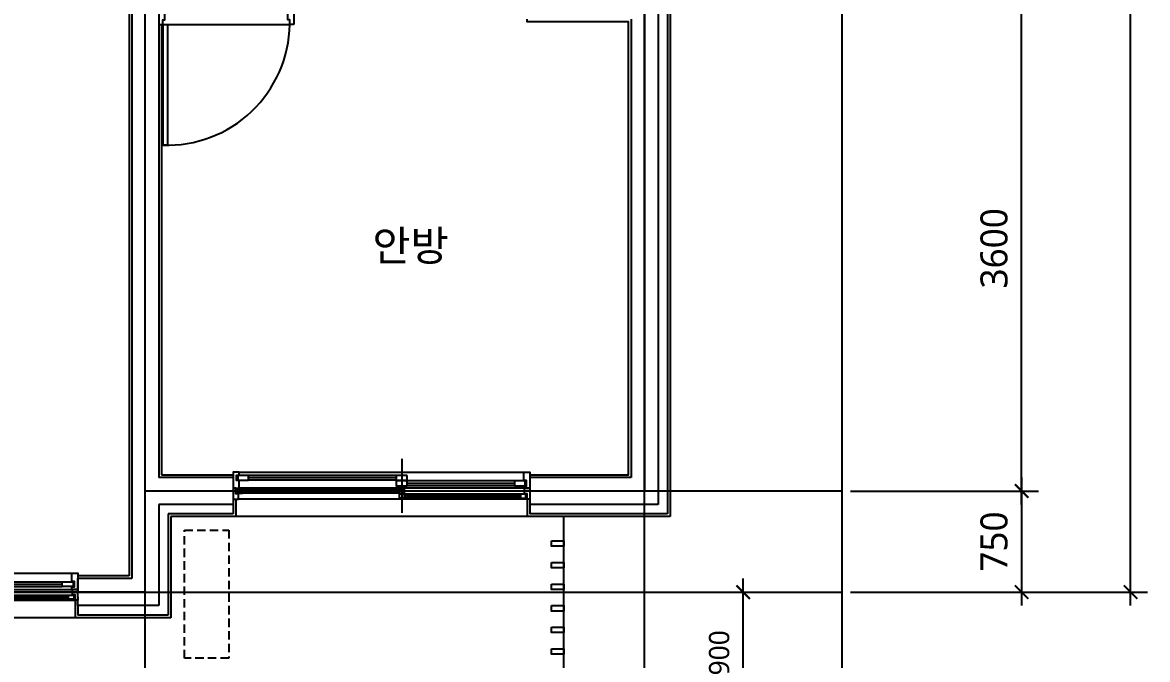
# Model space of a CAD drawing. Extents: x 11416736 to 11582377, y -14295679 to -14163266.
# Drawn here: x 11461539 to 11469875, y -14223733 to -14219008 of the extents above; entities that cross this region are included whole.
import ezdxf

# ---------------------------------------------------------------- set-up
doc = ezdxf.new("R2010")
doc.units = 0
doc.header["$LTSCALE"] = 50
doc.header["$MEASUREMENT"] = 0
doc.linetypes.add('HIDDEN', pattern=[0.375, 0.25, -0.125])
doc.layers.get('0').update_dxf_attribs({"linetype": 'CONTINUOUS'})
doc.layers.get('DEFPOINTS').update_dxf_attribs({"linetype": 'CONTINUOUS'})
for name, color, linetype in [('! 05 가는선_02', 252, 'CONTINUOUS'), ('! 06 중심선', 11, 'CONTINUOUS'), ('! 08 창호', 4, 'CONTINUOUS'), ('! 10 계단', 9, 'CONTINUOUS'), ('! 18 가구 주차 설치물', 252, 'CONTINUOUS'), ('! 22 text 진한선', 7, 'CONTINUOUS'), ('! 24 치수선', 1, 'CONTINUOUS'), ('! 32 스크린 75', 155, 'CONTINUOUS'), ('- 02 내력벽', 2, 'CONTINUOUS'), ('- 04 마감선 01', 125, 'CONTINUOUS'), ('- 08 목재', 44, 'CONTINUOUS')]:
    doc.layers.add(name, color=color, linetype=linetype)
doc.styles.add('굴림', font='Gulim.ttf')
doc.styles.add('맑은 고딕', font='malgun.ttf')
doc.dimstyles.new('100-main', dxfattribs={"dimscale": 100, "dimtxt": 2, "dimasz": 1, "dimexe": 1.25, "dimexo": 0.625, "dimgap": 1, "dimtad": 1, "dimdec": 0, "dimtxsty": '맑은 고딕', "dimblk": 'ARCHTICK', "dimcen": 2.5, "dimdle": 1, "dimclrt": 7, "dimadec": 0, "dimazin": 0, "dimtfac": 1, "dimtdec": 0, "dimtix": 1, "dimtmove": 0, "dimatfit": 3, "dimldrblk": 'DOT', "dimfxl": 0, "dimarcsym": 0})
doc.dimstyles.new('100-sub', dxfattribs={"dimscale": 100, "dimtxt": 1.5, "dimasz": 1, "dimexe": 1, "dimexo": 0.625, "dimgap": 1, "dimtad": 1, "dimdec": 0, "dimtxsty": '맑은 고딕', "dimblk": 'ARCHTICK', "dimcen": 2.5, "dimdle": 1, "dimclrt": 7, "dimadec": 0, "dimazin": 0, "dimtfac": 1, "dimtdec": 0, "dimtix": 1, "dimtmove": 0, "dimatfit": 3, "dimldrblk": 'DOT', "dimfxl": 0, "dimarcsym": 0})

# ---------------------------------------------------------------- blocks, each defined once
blk = doc.blocks.new('_ARCHTICK')
at = {"color": 0, "linetype": 'ByBlock', "const_width": 0.15}
blk.add_lwpolyline([(-0.5, -0.5), (0.5, 0.5)], dxfattribs=at)
blk = doc.blocks.new('*D16')
at = {"layer": '! 24 치수선', "color": 0, "lineweight": -2}
for p, q in [((11469750.1, -14223333.5), (11469750.1, -14214083.5)), ((11467674.4, -14214183.5), (11469875.1, -14214183.5)), ((11467674.4, -14223233.5), (11469875.1, -14223233.5))]:
    blk.add_line(p, q, dxfattribs=at)
at = {"layer": 'DEFPOINTS', "color": 0}
for p in [(11467611.9, -14214183.5), (11469750.1, -14214183.5), (11467611.9, -14223233.5)]:
    blk.add_point(p, dxfattribs=at)
at = {"layer": '! 24 치수선', "color": 0, "linetype": 'ByBlock', "lineweight": -2, "xscale": 100, "yscale": 100, "zscale": 100}
for p, rotation in [((11469750.1, -14214183.5), 90), ((11469750.1, -14223233.5), 270)]:
    blk.add_blockref('_ARCHTICK', p, dxfattribs=dict(at, rotation=rotation))
at = {"layer": '! 24 치수선', "color": 7, "ltscale": 30, "insert": (11469546.8, -14218508.5), "char_height": 200, "attachment_point": 5, "rotation": 90, "style": '맑은 고딕'}
blk.add_mtext('9050', dxfattribs=at)
blk = doc.blocks.new('_Dot')
at = {"color": 0, "linetype": 'ByBlock', "lineweight": -2}
blk.add_line((-0.5, 0), (-1, 0), dxfattribs=at)
at = {"color": 0, "linetype": 'ByBlock', "const_width": 0.5}
blk.add_lwpolyline([(-0.25, 0, 1), (0.25, 0, 1)], format="xyb", close=True, dxfattribs=at)
blk = doc.blocks.new('*D17')
at = {"layer": '! 24 치수선', "color": 0, "lineweight": -2}
for p, q in [((11468942.1, -14222583.5), (11468942.1, -14218783.5)), ((11467674.4, -14218883.5), (11469067.1, -14218883.5)), ((11467674.4, -14222483.5), (11469067.1, -14222483.5))]:
    blk.add_line(p, q, dxfattribs=at)
at = {"layer": 'DEFPOINTS', "color": 0}
for p in [(11467611.9, -14218883.5), (11468942.1, -14218883.5), (11467611.9, -14222483.5)]:
    blk.add_point(p, dxfattribs=at)
at = {"layer": '! 24 치수선', "color": 0, "linetype": 'ByBlock', "lineweight": -2, "xscale": 100, "yscale": 100, "zscale": 100}
for p, rotation in [((11468942.1, -14218883.5), 90), ((11468942.1, -14222483.5), 270)]:
    blk.add_blockref('_ARCHTICK', p, dxfattribs=dict(at, rotation=rotation))
at = {"layer": '! 24 치수선', "color": 7, "ltscale": 30, "insert": (11468738.7, -14220683.5), "char_height": 200, "attachment_point": 5, "rotation": 90, "style": '맑은 고딕'}
blk.add_mtext('3600', dxfattribs=at)
blk = doc.blocks.new('*D20')
at = {"layer": '! 24 치수선', "color": 0, "lineweight": -2}
for p, q in [((11468942.1, -14222383.5), (11468942.1, -14223333.5)), ((11467674.4, -14222483.5), (11469067.1, -14222483.5)), ((11467674.4, -14223233.5), (11469067.1, -14223233.5))]:
    blk.add_line(p, q, dxfattribs=at)
at = {"layer": 'DEFPOINTS', "color": 0}
for p in [(11467611.9, -14222483.5), (11467611.9, -14223233.5), (11468942.1, -14223233.5)]:
    blk.add_point(p, dxfattribs=at)
at = {"layer": '! 24 치수선', "color": 0, "linetype": 'ByBlock', "lineweight": -2, "xscale": 100, "yscale": 100, "zscale": 100}
for p, rotation in [((11468942.1, -14222483.5), 90), ((11468942.1, -14223233.5), 270)]:
    blk.add_blockref('_ARCHTICK', p, dxfattribs=dict(at, rotation=rotation))
at = {"layer": '! 24 치수선', "color": 7, "ltscale": 30, "insert": (11468738.7, -14222858.5), "char_height": 200, "attachment_point": 5, "rotation": 90, "style": '맑은 고딕'}
blk.add_mtext('750', dxfattribs=at)
blk = doc.blocks.new('*D22')
at = {"layer": '! 24 치수선', "color": 0, "lineweight": -2}
for p, q in [((11466879.1, -14224233.5), (11466879.1, -14223133.5)), ((11465611.4, -14223233.5), (11466979.1, -14223233.5)), ((11465611.4, -14224133.5), (11466979.1, -14224133.5))]:
    blk.add_line(p, q, dxfattribs=at)
at = {"layer": 'DEFPOINTS', "color": 0}
for p in [(11465548.9, -14223233.5), (11466879.1, -14223233.5), (11465548.9, -14224133.5)]:
    blk.add_point(p, dxfattribs=at)
at = {"layer": '! 24 치수선', "color": 0, "linetype": 'ByBlock', "lineweight": -2, "xscale": 100, "yscale": 100, "zscale": 100}
for p, rotation in [((11466879.1, -14223233.5), 90), ((11466879.1, -14224133.5), 270)]:
    blk.add_blockref('_ARCHTICK', p, dxfattribs=dict(at, rotation=rotation))
at = {"layer": '! 24 치수선', "color": 7, "ltscale": 30, "insert": (11466701.6, -14223683.5), "char_height": 150, "attachment_point": 5, "rotation": 90, "style": '맑은 고딕'}
blk.add_mtext('900', dxfattribs=at)

msp = doc.modelspace()

# ---------------------------------------------------------------- linework, layer by layer
at = {"layer": '! 05 가는선_02', "ltscale": 30}
for p, q in [((11465278.9, -14222673.5), (11463118.9, -14222673.5)), ((11461928.9, -14223423.5), (11458468.9, -14223423.5))]:
    msp.add_line(p, q, dxfattribs=at)
at = {"layer": '! 06 중심선'}
for p, q in [((11466148.9, -14224572.5), (11466148.9, -14212139.5)), ((11462448.9, -14223233.5), (11462448.9, -14218883.5)), ((11462448.9, -14224572.5), (11462448.9, -14221883.5)), ((11467611.9, -14222483.5), (11462448.9, -14222483.5)), ((11457948.9, -14223233.5), (11467611.9, -14223233.5))]:
    msp.add_line(p, q, dxfattribs=at)
at = {"layer": '! 06 중심선', "ltscale": 30}
for p, q in [((11466148.9, -14214783.5), (11466148.9, -14222483.5)), ((11466148.9, -14222483.5), (11462448.9, -14222483.5)), ((11462448.9, -14223233.5), (11457948.9, -14223233.5))]:
    msp.add_line(p, q, dxfattribs=at)
at = {"layer": '! 08 창호'}
for q in [(11463518.9, -14219023.5), (11462578.9, -14219918.5)]:
    msp.add_line((11462578.9, -14219023.5), q, dxfattribs=at)
for points in [[(11462548.9, -14219023.5), (11462578.9, -14219023.5), (11462578.9, -14218988.5), (11462593.9, -14218988.5), (11462593.9, -14218868.5), (11462578.9, -14218868.5), (11462578.9, -14218833.5), (11462548.9, -14218833.5)], [(11463548.9, -14219023.5), (11463518.9, -14219023.5), (11463518.9, -14218988.5), (11463503.9, -14218988.5), (11463503.9, -14218868.5), (11463518.9, -14218868.5), (11463518.9, -14218833.5), (11463548.9, -14218833.5)]]:
    msp.add_lwpolyline(points, close=True, dxfattribs=at)
msp.add_lwpolyline([(11462578.9, -14219023.5), (11462613.9, -14219023.5), (11462613.9, -14219918.5), (11462578.9, -14219918.5)], dxfattribs=at)
msp.add_arc((11462608.9, -14219008.9), 910, 268.10626, 359.08416, dxfattribs=at)
at = {"layer": '! 10 계단', "ltscale": 30}
msp.add_line((11465548.9, -14224133.5), (11465548.9, -14222673.5), dxfattribs=at)
at = {"layer": '! 18 가구 주차 설치물', "linetype": 'HIDDEN', "ltscale": 5}
for p, q in [((11462328.9, -14219013.5), (11462328.9, -14223113.5)), ((11462328.9, -14223113.5), (11461984.8, -14223113.5))]:
    msp.add_line(p, q, dxfattribs=at)
msp.add_lwpolyline([(11463068.9, -14222773.5), (11463068.9, -14223723.5), (11462738.9, -14223723.5), (11462738.9, -14222773.5)], close=True, dxfattribs=at)
at = {"layer": '! 32 스크린 75'}
for p, q in [((11464348.9, -14222246), (11464348.9, -14222646)), ((11463143.9, -14222343.5), (11465253.9, -14222343.5)), ((11464308.9, -14222368), (11463213.9, -14222368)), ((11464308.9, -14222386), (11463213.9, -14222386)), ((11464308.9, -14222403), (11463213.9, -14222403)), ((11465183.9, -14222409), (11464388.9, -14222409)), ((11465183.9, -14222427), (11464388.9, -14222427)), ((11464328.9, -14222500.5), (11463128.9, -14222500.5)), ((11465253.9, -14222463.5), (11463143.9, -14222463.5)), ((11464328.9, -14222470.5), (11463168.9, -14222470.5)), ((11464328.9, -14222481.5), (11463168.9, -14222481.5)), ((11464328.9, -14222489.5), (11463168.9, -14222489.5)), ((11465228.9, -14222506.5), (11464368.9, -14222506.5)), ((11465183.9, -14222444), (11464388.9, -14222444)), ((11465278.9, -14222543.5), (11463138.9, -14222543.5)), ((11465228.9, -14222536.5), (11464328.9, -14222536.5)), ((11465228.9, -14222517.5), (11464368.9, -14222517.5)), ((11465228.9, -14222525.5), (11464368.9, -14222525.5)), ((11458493.9, -14223093.5), (11461903.9, -14223093.5)), ((11461111.4, -14223156.5), (11461833.9, -14223156.5)), ((11461111.4, -14223174.5), (11461833.9, -14223174.5)), ((11458488.9, -14223213.5), (11461928.9, -14223213.5)), ((11461093.9, -14223256.5), (11461878.9, -14223256.5)), ((11461111.4, -14223191.5), (11461833.9, -14223191.5)), ((11458468.9, -14223293.5), (11461928.9, -14223293.5)), ((11461093.9, -14223267.5), (11461878.9, -14223267.5)), ((11461093.9, -14223275.5), (11461878.9, -14223275.5)), ((11461093.9, -14223286.5), (11461918.9, -14223286.5))]:
    msp.add_line(p, q, dxfattribs=at)
for points in [[(11463098.9, -14222463.5), (11463143.9, -14222463.5), (11463143.9, -14222406), (11463123.9, -14222406), (11463123.9, -14222365), (11463143.9, -14222365), (11463143.9, -14222343.5), (11463098.9, -14222343.5)], [(11465298.9, -14222463.5), (11465253.9, -14222463.5), (11465253.9, -14222447), (11465273.9, -14222447), (11465273.9, -14222406), (11465253.9, -14222406), (11465253.9, -14222343.5), (11465298.9, -14222343.5)], [(11463213.9, -14222368), (11463133.9, -14222368), (11463133.9, -14222403), (11463213.9, -14222403)], [(11464388.9, -14222368), (11464308.9, -14222368), (11464308.9, -14222403), (11464388.9, -14222403)], [(11464388.9, -14222409), (11464308.9, -14222409), (11464308.9, -14222444), (11464388.9, -14222444)], [(11465263.9, -14222409), (11465183.9, -14222409), (11465183.9, -14222444), (11465263.9, -14222444)], [(11463168.9, -14222470.5), (11463128.9, -14222470.5), (11463128.9, -14222500.5), (11463168.9, -14222500.5)], [(11464368.9, -14222470.5), (11464328.9, -14222470.5), (11464328.9, -14222500.5), (11464368.9, -14222500.5)], [(11464368.9, -14222506.5), (11464328.9, -14222506.5), (11464328.9, -14222536.5), (11464368.9, -14222536.5)], [(11465268.9, -14222506.5), (11465228.9, -14222506.5), (11465228.9, -14222536.5), (11465268.9, -14222536.5)], [(11461948.9, -14223213.5), (11461903.9, -14223213.5), (11461903.9, -14223194.5), (11461923.9, -14223194.5), (11461923.9, -14223153.5), (11461903.9, -14223153.5), (11461903.9, -14223093.5), (11461948.9, -14223093.5)], [(11461833.9, -14223156.5), (11461913.9, -14223156.5), (11461913.9, -14223191.5), (11461833.9, -14223191.5)], [(11461878.9, -14223256.5), (11461918.9, -14223256.5), (11461918.9, -14223286.5), (11461878.9, -14223286.5)]]:
    msp.add_lwpolyline(points, close=True, dxfattribs=at)
for points in [[(11463098.9, -14222518.5), (11463098.9, -14222543.5), (11463138.9, -14222543.5), (11463138.9, -14222503.5), (11463118.9, -14222503.5), (11463118.9, -14222463.5), (11463098.9, -14222463.5), (11463098.9, -14222488.5)], [(11465298.9, -14222518.5), (11465298.9, -14222543.5), (11465278.9, -14222543.5), (11465278.9, -14222503.5), (11465258.9, -14222503.5), (11465258.9, -14222463.5), (11465298.9, -14222463.5), (11465298.9, -14222488.5)], [(11461948.9, -14223268.5), (11461948.9, -14223293.5), (11461928.9, -14223293.5), (11461928.9, -14223253.5), (11461908.9, -14223253.5), (11461908.9, -14223213.5), (11461948.9, -14223213.5), (11461948.9, -14223238.5)]]:
    msp.add_lwpolyline(points, dxfattribs=at)
at = {"layer": '- 02 내력벽', "ltscale": 30}
for p, q in [((11466248.9, -14214683.5), (11466248.9, -14222583.5)), ((11462348.9, -14218833.5), (11462348.9, -14223133.5)), ((11462548.9, -14218833.5), (11462548.9, -14222383.5)), ((11466048.9, -14218983.5), (11466048.9, -14222383.5)), ((11463098.9, -14222383.5), (11462548.9, -14222383.5)), ((11466048.9, -14222383.5), (11465298.9, -14222383.5)), ((11463098.9, -14222583.5), (11462548.9, -14222583.5)), ((11466248.9, -14222583.5), (11465298.9, -14222583.5)), ((11462348.9, -14223133.5), (11461948.9, -14223133.5)), ((11462548.9, -14223333.5), (11461948.9, -14223333.5))]:
    msp.add_line(p, q, dxfattribs=at)
at = {"layer": '- 02 내력벽'}
for p, q in [((11463098.9, -14222383.5), (11463098.9, -14222583.5)), ((11465298.9, -14222383.5), (11465298.9, -14222583.5)), ((11462548.9, -14222583.5), (11462548.9, -14223333.5)), ((11461948.9, -14223333.5), (11461948.9, -14223133.5))]:
    msp.add_line(p, q, dxfattribs=at)
at = {"layer": '- 04 마감선 01'}
for p, q in [((11466338.9, -14214593.5), (11466338.9, -14222673.5)), ((11466318.9, -14214613.5), (11466318.9, -14222653.5)), ((11462328.9, -14218813.5), (11462328.9, -14223113.5)), ((11462568.9, -14219023.5), (11462568.9, -14222363.5)), ((11462568.9, -14219023.5), (11462568.9, -14222094.8)), ((11462568.9, -14222363.5), (11463098.9, -14222363.5)), ((11463098.9, -14222583.5), (11463098.9, -14222653.5)), ((11463118.9, -14222543.5), (11463118.9, -14222673.5)), ((11465278.9, -14222543.5), (11465278.9, -14222673.5)), ((11465298.9, -14222583.5), (11465298.9, -14222653.5)), ((11462618.9, -14222653.5), (11462618.9, -14223403.5)), ((11463098.9, -14222653.5), (11462618.9, -14222653.5)), ((11463118.9, -14222673.5), (11462638.9, -14222673.5)), ((11462638.9, -14222673.5), (11462638.9, -14223423.5)), ((11466338.9, -14222673.5), (11465278.9, -14222673.5)), ((11466318.9, -14222653.5), (11465298.9, -14222653.5)), ((11462328.9, -14223113.5), (11461948.9, -14223113.5)), ((11461928.9, -14223293.5), (11461928.9, -14223423.5)), ((11461948.9, -14223333.5), (11461948.9, -14223403.5)), ((11462638.9, -14223423.5), (11461928.9, -14223423.5)), ((11462618.9, -14223403.5), (11461948.9, -14223403.5))]:
    msp.add_line(p, q, dxfattribs=at)
msp.add_lwpolyline([(11465298.9, -14222363.5), (11466028.9, -14222363.5), (11466028.9, -14219003.5), (11465278.9, -14219003.5), (11465278.9, -14218983.5)], dxfattribs=at)
at = {"layer": '- 08 목재', "ltscale": 30}
for points in [[(11465458.9, -14222853.5), (11465548.9, -14222853.5), (11465548.9, -14222893.5), (11465458.9, -14222893.5)], [(11465458.9, -14223013.5), (11465548.9, -14223013.5), (11465548.9, -14223053.5), (11465458.9, -14223053.5)], [(11465458.9, -14223173.5), (11465548.9, -14223173.5), (11465548.9, -14223213.5), (11465458.9, -14223213.5)], [(11465458.9, -14223333.5), (11465548.9, -14223333.5), (11465548.9, -14223373.5), (11465458.9, -14223373.5)], [(11465458.9, -14223493.5), (11465548.9, -14223493.5), (11465548.9, -14223533.5), (11465458.9, -14223533.5)], [(11465458.9, -14223653.5), (11465548.9, -14223653.5), (11465548.9, -14223693.5), (11465458.9, -14223693.5)]]:
    msp.add_lwpolyline(points, close=True, dxfattribs=at)
at = {"layer": 'DEFPOINTS', "ltscale": 30}
msp.add_lwpolyline([(11467611.9, -14212139.5), (11450415.4, -14212139.5), (11450415.4, -14224572.5), (11467611.9, -14224572.5)], close=True, dxfattribs=at)

# ---------------------------------------------------------------- texts
at = {"layer": '! 22 text 진한선', "linetype": 'Continuous', "style": '굴림'}
msp.add_text('안방', height=225, dxfattribs=at).set_placement((11464131.8, -14220776.2))

# ---------------------------------------------------------------- dimensions: what is measured, and where the dimension line sits
at = {"layer": '! 24 치수선'}
dim = msp.add_linear_dim(base=(11469750.1, -14214183.5), p1=(11467611.9, -14223233.5), p2=(11467611.9, -14214183.5), angle=90, dimstyle='100-main', dxfattribs=at)
dim.commit()
dim.dimension.update_dxf_attribs({"geometry": '*D16', "text_midpoint": (11469750.1, -14218508.5), "dimtype": 160})
for base, p1, p2, dimstyle, picture, middle in [((11468942.1, -14218883.5), (11467611.9, -14222483.5), (11467611.9, -14218883.5), '100-main', '*D17', (11468738.7, -14220683.5)), ((11468942.1, -14223233.5), (11467611.9, -14222483.5), (11467611.9, -14223233.5), '100-main', '*D20', (11468738.7, -14222858.5)), ((11466879.1, -14223233.5), (11465548.9, -14224133.5), (11465548.9, -14223233.5), '100-sub', '*D22', (11466701.6, -14223683.5))]:
    dim = msp.add_linear_dim(base=base, p1=p1, p2=p2, angle=90, dimstyle=dimstyle, dxfattribs=at)
    dim.commit()
    dim.dimension.update_dxf_attribs({"geometry": picture, "text_midpoint": middle})

doc.saveas('drawing.dxf')
